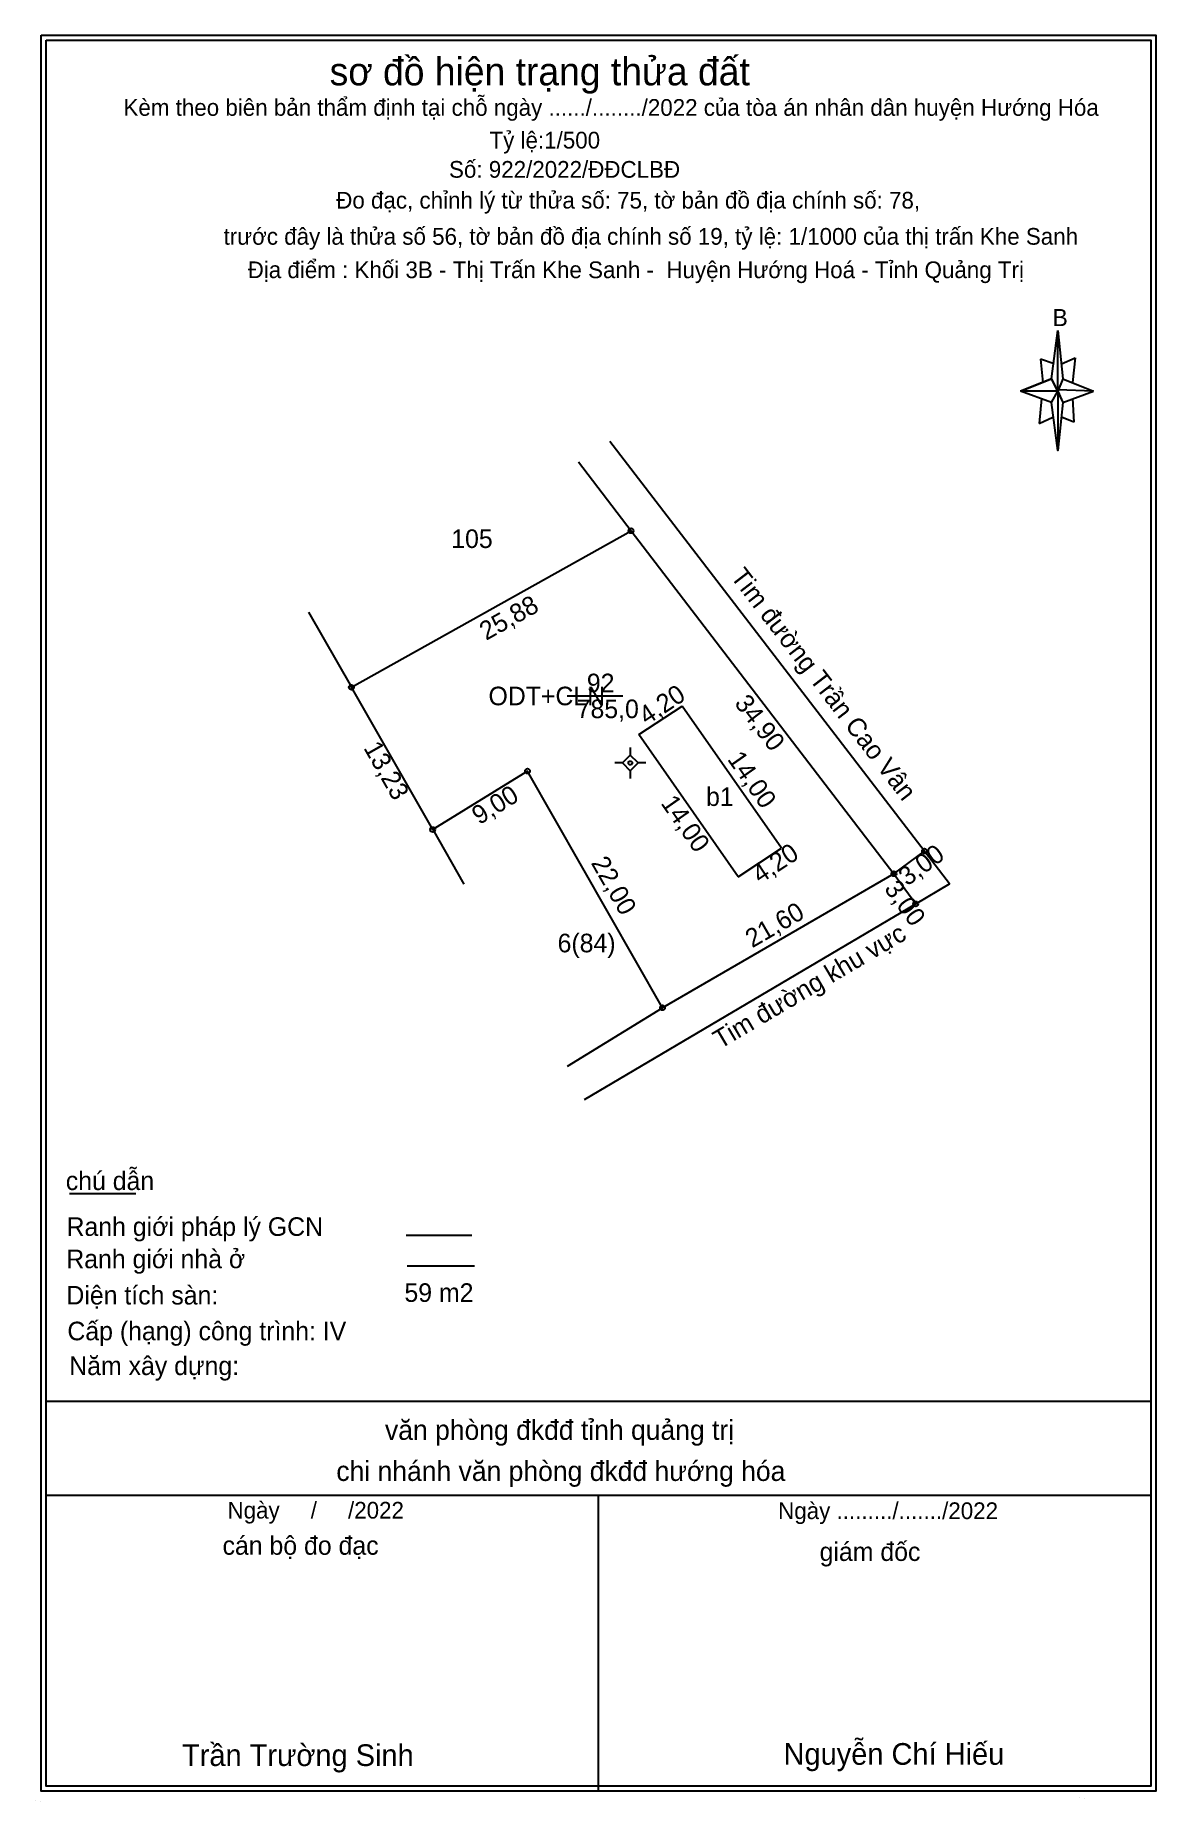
# Model space of a CAD drawing. Extents: x 550120 to 550210, y 1838424 to 1838566.
import ezdxf

# ---------------------------------------------------------------- set-up
doc = ezdxf.new("R2010")
doc.units = 0
for name, color, linetype in [('Level 10', 7, 'Continuous'), ('Level 11', 7, 'Continuous'), ('Level 13', 7, 'Continuous'), ('Level 16', 7, 'Continuous'), ('Level 2', 7, 'Continuous'), ('Level 22', 7, 'Continuous'), ('Level 4', 7, 'Continuous'), ('Level 5', 7, 'Continuous'), ('Level 52', 7, 'Continuous')]:
    doc.layers.add(name, color=color, linetype=linetype)

msp = doc.modelspace()

# ---------------------------------------------------------------- linework, layer by layer
at = {"layer": 'Level 10'}
for p, q in [((550189.1, 1838498.55), (550191.57, 1838500.38)), ((550189.09, 1838498.56), (550189.1, 1838498.56)), ((550189.09, 1838498.56), (550189.1, 1838498.55)), ((550189.1, 1838498.55), (550190.86, 1838496.12)), ((550190.86, 1838496.12), (550190.86, 1838496.12))]:
    msp.add_line(p, q, dxfattribs=at)
msp.add_lwpolyline([(550189.09, 1838498.56), (550170.41, 1838487.73), (550159.51, 1838506.84), (550151.85, 1838502.12), (550145.29, 1838513.61), (550167.87, 1838526.25), (550189.09, 1838498.56)], dxfattribs=at)
at = {"layer": 'Level 11'}
for p, q in [((550167.81, 1838508.75), (550167.81, 1838508.12)), ((550167.19, 1838507.5), (550166.56, 1838507.5)), ((550167.81, 1838508.12), (550167.19, 1838507.5)), ((550167.19, 1838507.5), (550167.81, 1838506.87)), ((550168.44, 1838507.5), (550167.81, 1838508.12)), ((550167.81, 1838506.87), (550168.44, 1838507.5)), ((550169.06, 1838507.5), (550168.44, 1838507.5)), ((550167.81, 1838506.87), (550167.81, 1838506.25))]:
    msp.add_line(p, q, dxfattribs=at)
msp.add_circle((550167.81, 1838507.5), 0.15, dxfattribs=at)
at = {"layer": 'Level 13'}
msp.add_line((550162.7, 1838512.91), (550167.2, 1838512.91), dxfattribs=at)
at = {"layer": 'Level 16'}
for p, q in [((550163.62, 1838531.81), (550167.87, 1838526.25)), ((550141.82, 1838519.69), (550145.29, 1838513.61)), ((550151.85, 1838502.12), (550154.37, 1838497.7)), ((550162.75, 1838483.01), (550170.41, 1838487.73)), ((550127.87, 1838472.71), (550122.53, 1838472.71))]:
    msp.add_line(p, q, dxfattribs=at)
at = {"layer": 'Level 22'}
msp.add_line((550164.1, 1838480.33), (550190.86, 1838496.12), dxfattribs=at)
msp.add_lwpolyline([(550190.86, 1838496.12), (550193.6, 1838497.74), (550166.15, 1838533.45)], dxfattribs=at)
at = {"layer": 'Level 4'}
for p, q in [((550168.49, 1838509.79), (550171.99, 1838512.1)), ((550180.01, 1838500.63), (550171.99, 1838512.1)), ((550176.51, 1838498.31), (550168.49, 1838509.79)), ((550176.51, 1838498.31), (550180.01, 1838500.63))]:
    msp.add_line(p, q, dxfattribs=at)
at = {"layer": 'Level 5'}
for p, q in [((550201.83, 1838538.52), (550202.33, 1838542.42)), ((550202.03, 1838539.72), (550200.93, 1838540.12)), ((550200.93, 1838540.12), (550201.13, 1838538.22)), ((550202.63, 1838539.72), (550203.73, 1838540.22)), ((550203.73, 1838540.22), (550203.53, 1838538.22)), ((550201.83, 1838538.52), (550199.33, 1838537.52)), ((550199.33, 1838537.52), (550201.83, 1838538.52)), ((550202.33, 1838537.52), (550201.83, 1838538.52)), ((550201.83, 1838538.52), (550202.73, 1838536.62)), ((550202.73, 1838538.52), (550205.23, 1838537.52)), ((550201.83, 1838536.62), (550199.33, 1838537.52)), ((550202.33, 1838537.52), (550199.33, 1838537.52)), ((550201.03, 1838536.92), (550200.83, 1838534.92)), ((550205.23, 1838537.52), (550202.33, 1838537.62)), ((550202.33, 1838537.62), (550202.33, 1838537.52)), ((550202.33, 1838537.52), (550202.73, 1838536.62)), ((550202.73, 1838536.62), (550205.23, 1838537.52)), ((550202.73, 1838536.62), (550205.23, 1838537.52)), ((550203.53, 1838536.92), (550203.63, 1838535.02)), ((550202.73, 1838536.62), (550202.33, 1838532.72)), ((550200.83, 1838534.92), (550201.93, 1838535.42)), ((550203.63, 1838535.02), (550202.63, 1838535.42)), ((550149.72, 1838469.38), (550155, 1838469.38)), ((550149.79, 1838466.88), (550155.23, 1838466.88)), ((550120.64, 1838455.96), (550209.84, 1838455.96)), ((550120.24, 1838424.46), (550120.24, 1838448.36)), ((550120.64, 1838448.36), (550209.84, 1838448.36)), ((550165.24, 1838424.46), (550165.24, 1838448.36)), ((550210.24, 1838424.46), (550120.24, 1838424.46)), ((550119.76, 1838423.68), (550119.76, 1838423.68)), ((550119.76, 1838423.68), (550119.76, 1838423.68)), ((550119.76, 1838423.68), (550119.76, 1838423.68)), ((550120.16, 1838423.62), (550120.16, 1838423.62)), ((550120.16, 1838423.62), (550120.16, 1838423.62)), ((550120.16, 1838423.62), (550120.16, 1838423.62)), ((550204.07, 1838423.96), (550204.07, 1838423.96)), ((550204.07, 1838423.96), (550204.07, 1838423.96)), ((550204.07, 1838423.96), (550204.07, 1838423.96)), ((550204.07, 1838423.96), (550204.07, 1838423.96)), ((550204.07, 1838423.96), (550204.07, 1838423.96)), ((550204.07, 1838423.96), (550204.07, 1838423.96)), ((550204.07, 1838423.96), (550204.07, 1838423.96)), ((550204.07, 1838423.96), (550204.07, 1838423.96)), ((550204.07, 1838423.96), (550204.07, 1838423.96)), ((550204.47, 1838423.88), (550204.47, 1838423.88)), ((550204.47, 1838423.88), (550204.47, 1838423.88)), ((550204.47, 1838423.88), (550204.47, 1838423.88))]:
    msp.add_line(p, q, dxfattribs=at)
for points in [[(550120.24, 1838566.26), (550210.24, 1838566.26), (550210.24, 1838424.46), (550120.24, 1838424.46)], [(550120.64, 1838565.86), (550209.84, 1838565.86), (550209.84, 1838424.86), (550120.64, 1838424.86)], [(550202.33, 1838542.42), (550202.73, 1838538.52), (550202.33, 1838537.52)], [(550202.33, 1838537.52), (550202.33, 1838532.72), (550201.83, 1838536.62)]]:
    msp.add_lwpolyline(points, close=True, dxfattribs=at)
at = {"layer": 'Level 52'}
for centre in [(550167.87, 1838526.25), (550167.87, 1838526.25), (550145.29, 1838513.61), (550145.29, 1838513.61), (550159.51, 1838506.84), (550159.51, 1838506.84), (550151.85, 1838502.12), (550151.85, 1838502.12), (550191.57, 1838500.38), (550189.1, 1838498.56), (550189.1, 1838498.55), (550189.1, 1838498.55), (550189.1, 1838498.55), (550190.86, 1838496.12), (550170.41, 1838487.73), (550170.41, 1838487.73)]:
    msp.add_circle(centre, 0.2, dxfattribs=at)

# ---------------------------------------------------------------- texts
at = {"layer": 'Level 10'}
msp.add_text('105', height=1.5, dxfattribs=at).set_placement((550153.35, 1838524.86))
for s, rotation, p in [('Tim đường Trần Cao Vân', 307.5565, (550175.85, 1838522.52)), ('25,88', 29.2396, (550156.17, 1838517.36)), ('34,90', 307.4675, (550176.16, 1838512.3)), ('13,23', 299.7234, (550146.23, 1838508.72)), ('9,00', 31.6409, (550155.61, 1838502.47)), ('22,00', 299.6997, (550164.6, 1838499.43)), ('3,00', 36.5344, (550190.18, 1838497.51)), ('3,00', 305.9151, (550188.26, 1838497.34)), ('21,60', 30.0674, (550177.66, 1838492.53)), ('Tim đường khu vực', 30.5478, (550175.07, 1838484.37))]:
    msp.add_text(s, height=1.5, rotation=rotation, dxfattribs=at).set_placement(p)
at = {"layer": 'Level 13'}
msp.add_text('92', height=1.5, dxfattribs=at).set_placement((550164.3, 1838513.21))
at = {"layer": 'Level 2'}
for s, height, p in [('Tỷ lệ:1/500', 1.35, (550156.44, 1838557.12)), ('ODT+CLN', 1.5, (550156.36, 1838512.16)), ('b1', 1.5, (550173.93, 1838504.03)), ('6(84)', 1.5, (550161.94, 1838492.21))]:
    msp.add_text(s, height=height, dxfattribs=at).set_placement(p)
at = {"layer": 'Level 4'}
msp.add_text('785,0', height=1.5, dxfattribs=at).set_placement((550163.48, 1838511.12))
for s, rotation, p in [('4,20', 33.4766, (550169.14, 1838510.52)), ('14,00', 304.975, (550175.6, 1838507.8)), ('14,00', 304.975, (550170.22, 1838504.25)), ('4,20', 33.4766, (550178.29, 1838497.71))]:
    msp.add_text(s, height=1.5, rotation=rotation, dxfattribs=at).set_placement(p)
at = {"layer": 'Level 5'}
for s, height, p in [('sơ đồ hiện trạng thửa đất', 2.25, (550143.53, 1838562.22)), ('Kèm theo biên bản thẩm định tại chỗ ngày ....../......../2022 của tòa án nhân dân huyện Hướng Hóa', 1.35, (550126.88, 1838559.76)), ('Số: 922/2022/ĐĐCLBĐ', 1.35, (550153.17, 1838554.76)), ('Đo đạc, chỉnh lý từ thửa số: 75, tờ bản đồ địa chính số: 78, ', 1.35, (550144.06, 1838552.27)), ('trước đây là thửa số 56, tờ bản đồ địa chính số 19, tỷ lệ: 1/1000 của thị trấn Khe Sanh', 1.35, (550134.96, 1838549.35)), ('Địa điểm : Khối 3B - Thị Trấn Khe Sanh -  Huyện Hướng Hoá - Tỉnh Quảng Trị ', 1.35, (550136.91, 1838546.65)), ('B', 1.38, (550201.91, 1838542.78)), ('chú dẫn', 1.5, (550122.22, 1838473.01)), ('Ranh giới pháp lý GCN', 1.5, (550122.28, 1838469.31)), ('Ranh giới nhà ở', 1.5, (550122.26, 1838466.7)), ('Diện tích sàn:', 1.5, (550122.27, 1838463.77)), ('59 m2', 1.5, (550149.57, 1838463.98)), ('Cấp (hạng) công trình: IV', 1.5, (550122.35, 1838460.88)), ('Năm xây dựng:', 1.5, (550122.5, 1838458.07)), ('văn phòng đkđđ tỉnh quảng trị', 1.6, (550148, 1838452.84)), ('chi nhánh văn phòng đkđđ hướng hóa', 1.6, (550144.07, 1838449.52)), ('Ngày     /     /2022', 1.35, (550135.28, 1838446.48)), ('Ngày ........./......./2022', 1.35, (550179.75, 1838446.44)), ('cán bộ đo đạc', 1.5, (550134.88, 1838443.56)), ('giám đốc', 1.5, (550183.1, 1838443.06)), ('Nguyễn Chí Hiếu', 1.75, (550180.19, 1838426.6)), ('Trần Trường Sinh', 1.75, (550131.61, 1838426.5))]:
    msp.add_text(s, height=height, dxfattribs=at).set_placement(p)

doc.saveas('drawing.dxf')
